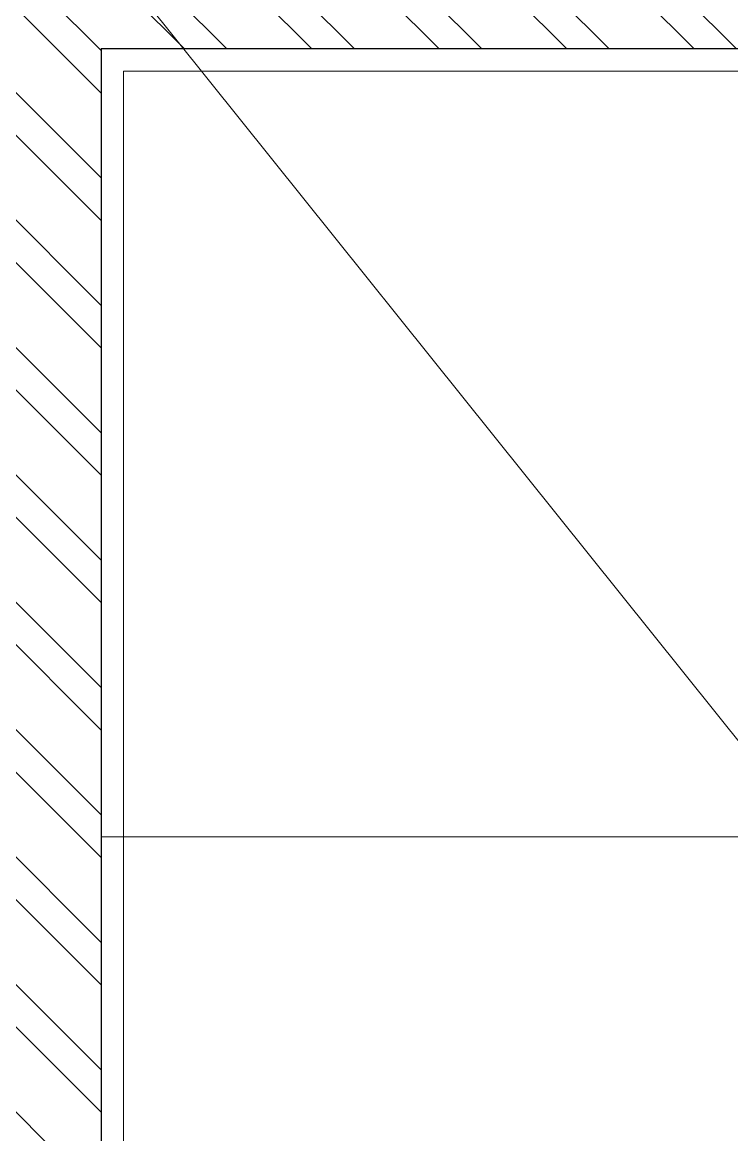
# Model space of a CAD drawing. Header units: inches. Extents: x -190799 to -189704, y -49100 to -46985.
# Drawn here: x -190474.74 to -190451.11, y -47417.53 to -47380.49 of the extents above; entities that cross this region are included whole.
import ezdxf

# ---------------------------------------------------------------- set-up
doc = ezdxf.new("R2010")
doc.units = ezdxf.units.IN
doc.header["$LTSCALE"] = 25
doc.header["$MEASUREMENT"] = 0
for name, color, linetype, lineweight in [('cross', 1, 'Continuous', 13), ('elevation', 6, 'Continuous', 9), ('PLASTER LINE', 1, 'Continuous', 5), ('PP-KITCHEN 1', 3, 'Continuous', 13), ('PP-ROOM 6', 3, 'Continuous', 13), ('PP-WALL', 7, 'Continuous', 30), ('sechatch', 8, 'Continuous', 0)]:
    doc.layers.add(name, color=color, linetype=linetype, lineweight=lineweight)

msp = doc.modelspace()

# ---------------------------------------------------------------- hatches: boundary and pattern name
at = {"layer": 'sechatch', "ltscale": 30}
h = msp.add_hatch(dxfattribs=at)
h.set_pattern_fill('ANSI32,_O', color=256, scale=8, angle=270)
h.set_pattern_definition([(314.9999999999999, (-190288.2656052027, -47628.91927916378), (2.121320343559643, 2.121320343559641), []), (314.9999999999999, (-190288.2656052027, -47630.33349272377), (2.121320343559643, 2.121320343559641), [])])
h.paths.add_polyline_path([(-190284.610429467, -47625.86745093932), (-190293.610429467, -47625.86745093932), (-190293.6104294669, -47630.36745093932), (-190284.610429467, -47630.36745093932)])
h.paths.add_polyline_path([(-190284.610429467, -47630.36745093932), (-190293.6104294669, -47630.36745093932), (-190293.6104294669, -47634.86745093929), (-190284.610429467, -47634.86745093929)])
h.paths.add_polyline_path([(-190260.610429467, -47396.36745093932), (-190265.110429467, -47396.36745093932), (-190265.110429467, -47448.46450380797), (-190260.610429467, -47448.46450380797), (-190260.610429467, -47433.86745093935), (-190250.1104294668, -47433.86745093935), (-190250.1104294668, -47424.86745093936), (-190260.610429467, -47424.86745093936)])
h.paths.add_polyline_path([(-190260.610429467, -47448.46450380797), (-190265.110429467, -47448.46450380797), (-190265.110429467, -47465.36745093932), (-190269.610429467, -47465.36745093932), (-190269.610429467, -47469.86745093932), (-190265.110429467, -47469.86745093932), (-190265.110429467, -47625.86745093932), (-190260.610429467, -47625.86745093932)])
h.paths.add_polyline_path([(-190406.1104294669, -47372.36745093933), (-190488.610429467, -47372.36745093933), (-190488.610429467, -47396.36745093932), (-190476.610429467, -47396.3674509393), (-190476.610429467, -47418.86745093933), (-190497.6104294669, -47418.86745093933), (-190497.6104294669, -47423.36745093932), (-190488.6104294669, -47423.36745093932), (-190472.110429467, -47423.36745093932), (-190472.110429467, -47381.36745093932), (-190406.110429467, -47381.36745093932)])
h.paths.add_polyline_path([(-190401.610429467, -47465.36745093938), (-190401.610429467, -47469.86745093939), (-190269.610429467, -47469.86745093932), (-190269.610429467, -47465.36745093932), (-190361.1104294669, -47465.36745093932), (-190361.1104294669, -47462.36745093932), (-190365.6104294669, -47462.36745093932), (-190365.610429467, -47465.36745093932)])
h.paths.add_polyline_path([(-190365.6104294669, -47423.36745093933), (-190361.110429467, -47423.36745093932), (-190361.110429467, -47381.36745093935), (-190272.610429467, -47381.36745093935), (-190272.610429467, -47372.36745093933), (-190370.1104294669, -47372.36745093933), (-190370.1104294669, -47381.36745093935), (-190365.6104294669, -47381.36745093935)])

# ---------------------------------------------------------------- linework, layer by layer
at = {"layer": 'cross'}
msp.add_lwpolyline([(-190383.0236171363, -47489.07557166327), (-190488.6104294669, -47357.36745093919)], dxfattribs=at)
at = {"layer": 'elevation'}
msp.add_line((-190366.360429467, -47407.61745093933), (-190471.360429467, -47407.61745093933), dxfattribs=at)
at = {"layer": 'PLASTER LINE', "ltscale": 30}
for p in [(-190405.3604294669, -47382.11745093932), (-190471.360429467, -47424.11745093932)]:
    msp.add_line(p, (-190471.360429467, -47382.11745093936), dxfattribs=at)
at = {"layer": 'PP-KITCHEN 1', "ltscale": 30}
msp.add_lwpolyline([(-190472.110429467, -47381.36745093932), (-190365.6104294669, -47381.36745093935), (-190365.610429467, -47465.36745093932), (-190472.110429467, -47465.36745093932), (-190472.110429467, -47462.36745093932), (-190497.6104294669, -47462.36745093932), (-190497.610429467, -47423.36745093932), (-190472.110429467, -47423.36745093932), (-190472.110429467, -47381.36745093932)], dxfattribs=at)
msp.add_lwpolyline([(-190472.110429467, -47381.36745093932), (-190365.6104294669, -47381.36745093932), (-190365.6104294669, -47407.61745093933), (-190472.110429467, -47407.61745093933)], close=True, dxfattribs=at)
at = {"layer": 'PP-ROOM 6', "color": 3, "ltscale": 30}
msp.add_lwpolyline([(-190471.360429467, -47382.11745093936), (-190366.3604294669, -47382.11745093932), (-190366.3604294669, -47464.61745093933), (-190471.360429467, -47464.61745093933), (-190471.360429467, -47461.61745093935), (-190498.3604294669, -47461.61745093935), (-190498.3604294669, -47424.11745093932), (-190471.360429467, -47424.11745093932), (-190471.360429467, -47382.11745093936)], dxfattribs=at)
at = {"layer": 'PP-WALL', "ltscale": 10}
for q in [(-190406.110429467, -47381.36745093932), (-190472.110429467, -47423.36745093932)]:
    msp.add_line((-190472.110429467, -47381.36745093932), q, dxfattribs=at)

doc.saveas('drawing.dxf')
